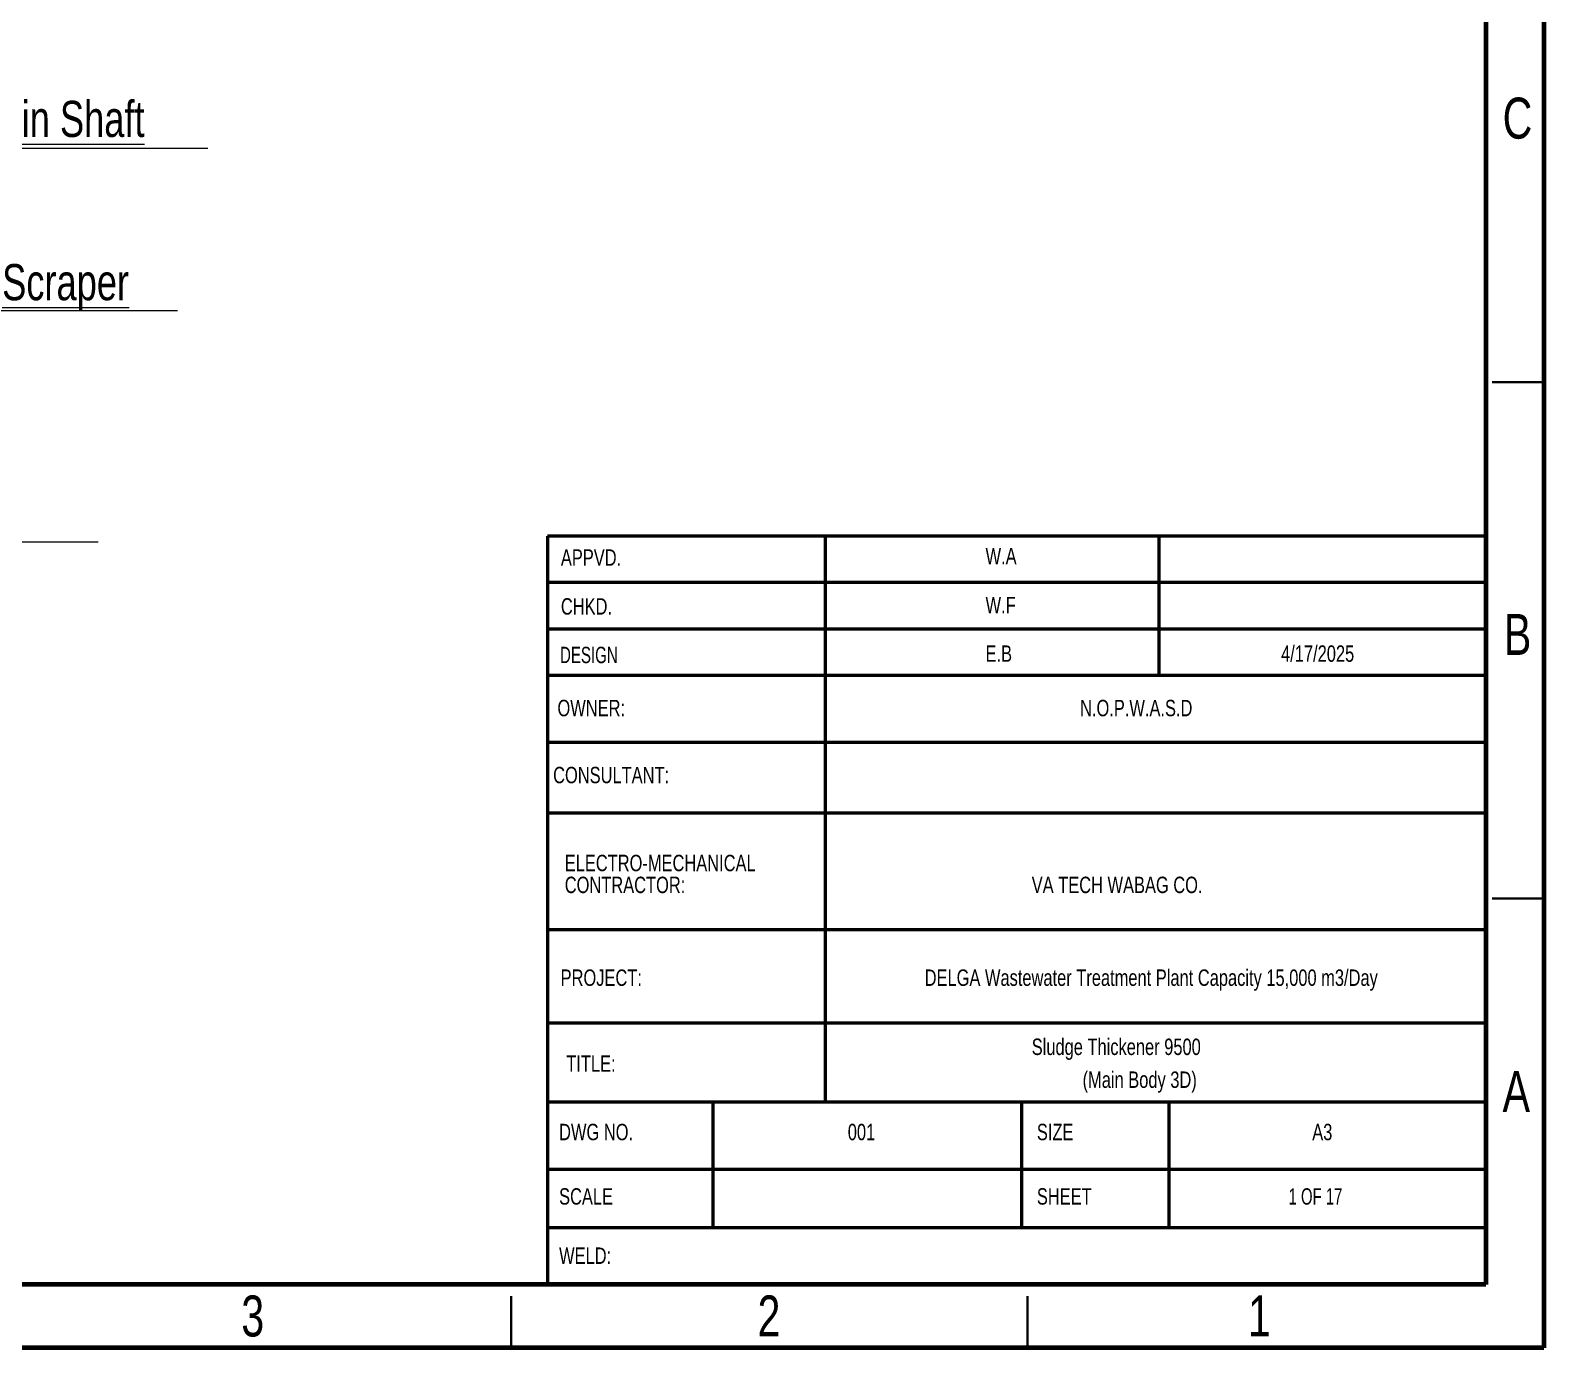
# Model space of a CAD drawing. Header units: millimetres. Extents: x 122 to 2816, y -707 to 556.
# Drawn here: x 394.2 to 540.7, y 92.5 to 220.1 of the extents above; entities that cross this region are included whole.
import ezdxf

# ---------------------------------------------------------------- set-up
doc = ezdxf.new("R2010")
doc.units = ezdxf.units.MM
doc.layers.add('FORMAT', color=7, linetype='Continuous')
doc.styles.add('SLDTEXTSTYLE6', font='TXT', dxfattribs={"width": 0.687299})
doc.styles.add('SLDTEXTSTYLE7', font='TXT', dxfattribs={"width": 0.75})
doc.styles.add('SLDTEXTSTYLE8', font='TXT', dxfattribs={"width": 0.678571})

# ---------------------------------------------------------------- blocks, each defined once
blk = doc.blocks.new('SW_NOTE_0_1')
at = {"color": 0, "linetype": 'Continuous', "lineweight": 0, "char_height": 1.5875, "attachment_point": 1, "style": 'SLDTEXTSTYLE7'}
for s, insert in [('ELECTRO-MECHANICAL', (0, 2.05)), ('CONTRACTOR:', (0, -0.07))]:
    blk.add_mtext(s, dxfattribs=dict(at, insert=insert))
blk = doc.blocks.new('SW_NOTE_0_7')
at = {"color": 0, "linetype": 'Continuous', "lineweight": 0}
blk.add_line((17.43, 0), (0, 0), dxfattribs=at)
at = {"color": 0, "linetype": 'Continuous', "lineweight": 0, "insert": (0.45, 4.54), "char_height": 3.5, "attachment_point": 1, "style": 'SLDTEXTSTYLE7'}
blk.add_mtext('\\LScraper', dxfattribs=at)
blk = doc.blocks.new('SW_NOTE_0_8')
at = {"color": 0, "linetype": 'Continuous', "lineweight": 0}
blk.add_line((35.55, 0), (0, 0), dxfattribs=at)
at = {"color": 0, "linetype": 'Continuous', "lineweight": 0, "insert": (0.4, 4.4), "char_height": 3.5, "attachment_point": 1, "style": 'SLDTEXTSTYLE7'}
blk.add_mtext('\\LHopper Scraper', dxfattribs=at)
blk = doc.blocks.new('SW_NOTE_0_10')
at = {"color": 0, "linetype": 'Continuous', "lineweight": 0}
blk.add_line((23.4, 0), (0, 0), dxfattribs=at)
at = {"color": 0, "linetype": 'Continuous', "lineweight": 0, "insert": (0.49, 4.61), "char_height": 3.5, "attachment_point": 1, "style": 'SLDTEXTSTYLE7'}
blk.add_mtext('\\LMain Shaft', dxfattribs=at)

msp = doc.modelspace()

# ---------------------------------------------------------------- linework, layer by layer
at = {"color": 7, "linetype": 'Continuous', "lineweight": 70}
for p, q in [((540.74355, 379.548928), (540.74355, 92.548928)), ((535.146022, 375.682453), (535.146022, 98.682453)), ((535.146022, 98.682453), (145.74355, 98.682453)), ((540.74355, 92.548928), (140.74355, 92.548928))]:
    msp.add_line(p, q, dxfattribs=at)
at = {"color": 7, "linetype": 'Continuous', "lineweight": 35}
for p, q in [((535.74355, 186.048928), (540.74355, 186.048928)), ((535.74355, 136.048928), (540.74355, 136.048928)), ((440.74355, 97.548928), (440.74355, 92.548928)), ((490.74355, 97.548928), (490.74355, 92.548928))]:
    msp.add_line(p, q, dxfattribs=at)
at = {"color": 7, "linetype": 'Continuous', "lineweight": 50}
for p, q in [((444.256336, 171.148104), (444.256336, 162.148104)), ((535.146022, 171.148104), (444.256336, 171.148104)), ((471.191164, 166.648104), (471.191164, 171.148104)), ((503.482456, 157.648104), (503.482456, 171.148104)), ((535.146022, 166.648104), (444.256336, 166.648104)), ((471.191164, 162.148104), (471.191164, 166.648104)), ((444.256336, 162.148104), (444.256336, 98.682453)), ((535.146022, 162.148104), (444.256336, 162.148104)), ((471.191164, 157.648104), (471.191164, 162.148104)), ((535.146022, 157.648104), (444.256336, 157.648104)), ((471.191164, 116.374316), (471.191164, 157.648104)), ((535.146022, 151.148104), (444.256336, 151.148104)), ((535.146022, 144.311183), (444.256336, 144.311183)), ((535.146022, 133.007971), (444.256336, 133.007971)), ((535.146022, 123.978848), (444.256336, 123.978848)), ((444.256336, 116.374316), (535.146022, 116.374316)), ((460.300793, 104.182453), (460.300793, 116.374316)), ((490.183388, 104.182453), (490.183388, 116.374316)), ((504.453852, 104.182453), (504.453852, 116.374316)), ((444.256336, 109.846222), (535.146022, 109.846222)), ((444.256336, 104.182453), (535.146022, 104.182453))]:
    msp.add_line(p, q, dxfattribs=at)

# ---------------------------------------------------------------- block references
at = {"color": 7, "linetype": 'Continuous', "lineweight": 0}
for name, p in [('SW_NOTE_0_10', (387.955414, 208.689093)), ('SW_NOTE_0_7', (390.982048, 192.950594)), ('SW_NOTE_0_8', (365.195124, 170.5535)), ('SW_NOTE_0_1', (445.92369, 138.235308))]:
    msp.add_blockref(name, p, dxfattribs=at)

# ---------------------------------------------------------------- texts
for s, insert, char_height, attachment_point, style in [('C', (538.202209, 213.609082), 3.96875, 2, 'SLDTEXTSTYLE7'), ('APPVD.', (445.548322, 169.867928), 1.5875, 1, 'SLDTEXTSTYLE7'), ('W.A', (486.681759, 169.9998), 1.5875, 1, 'SLDTEXTSTYLE7'), ('CHKD.', (445.548322, 165.134225), 1.5875, 1, 'SLDTEXTSTYLE7'), ('W.F', (486.681759, 165.266097), 1.5875, 1, 'SLDTEXTSTYLE7'), ('B', (538.214151, 163.609082), 3.96875, 2, 'SLDTEXTSTYLE7'), ('DESIGN', (445.462002, 160.432419), 1.5875, 1, 'SLDTEXTSTYLE6'), ('E.B', (486.681759, 160.564291), 1.5875, 1, 'SLDTEXTSTYLE7'), ('OWNER:', (445.216675, 155.291546), 1.5875, 1, 'SLDTEXTSTYLE7'), ('CONSULTANT:', (444.7975, 148.802965), 1.5875, 1, 'SLDTEXTSTYLE7'), ('PROJECT:', (445.52258, 129.179533), 1.5875, 1, 'SLDTEXTSTYLE7'), ('Sludge Thickener 9500', (491.152678, 122.482645), 1.5875, 1, 'SLDTEXTSTYLE7'), ('TITLE:', (446.069385, 120.859865), 1.5875, 1, 'SLDTEXTSTYLE7'), ('A', (538.083238, 119.359082), 3.96875, 2, 'SLDTEXTSTYLE7'), ('DWG NO.', (445.375038, 114.232484), 1.5875, 1, 'SLDTEXTSTYLE7'), ('SIZE', (491.650823, 114.232484), 1.5875, 1, 'SLDTEXTSTYLE7'), ('SCALE', (445.375038, 107.996134), 1.5875, 1, 'SLDTEXTSTYLE7'), ('SHEET', (491.650823, 107.996134), 1.5875, 1, 'SLDTEXTSTYLE7'), ('WELD:', (445.375038, 102.256377), 1.5875, 1, 'SLDTEXTSTYLE7'), ('3', (415.703587, 97.609082), 3.96875, 2, 'SLDTEXTSTYLE7'), ('2', (465.703587, 97.609082), 3.96875, 2, 'SLDTEXTSTYLE7'), ('1', (513.203587, 97.609082), 3.96875, 2, 'SLDTEXTSTYLE7')]:
    msp.add_mtext(s, dxfattribs=dict(at, insert=insert, char_height=char_height, attachment_point=attachment_point, style=style))
at = {"layer": 'FORMAT', "char_height": 1.5875}
for s, insert, attachment_point, style in [('4/17/2025', (515.30499, 160.564291), 1, 'SLDTEXTSTYLE7'), ('N.O.P.W.A.S.D', (495.834336, 155.291546), 1, 'SLDTEXTSTYLE7'), ('VA TECH WABAG CO.', (491.152678, 138.165036), 1, 'SLDTEXTSTYLE7'), ('DELGA Wastewater Treatment Plant Capacity 15,000 m3/Day', (502.728747, 129.179533), 2, 'SLDTEXTSTYLE7'), ('(Main Body 3D)', (501.611136, 119.301088), 2, 'SLDTEXTSTYLE7'), ('001', (473.336403, 114.232484), 1, 'SLDTEXTSTYLE7'), ('A3', (518.323337, 114.232484), 1, 'SLDTEXTSTYLE7'), ('1 OF 17', (516.032119, 107.996134), 1, 'SLDTEXTSTYLE8')]:
    msp.add_mtext(s, dxfattribs=dict(at, insert=insert, attachment_point=attachment_point, style=style))

doc.saveas('drawing.dxf')
